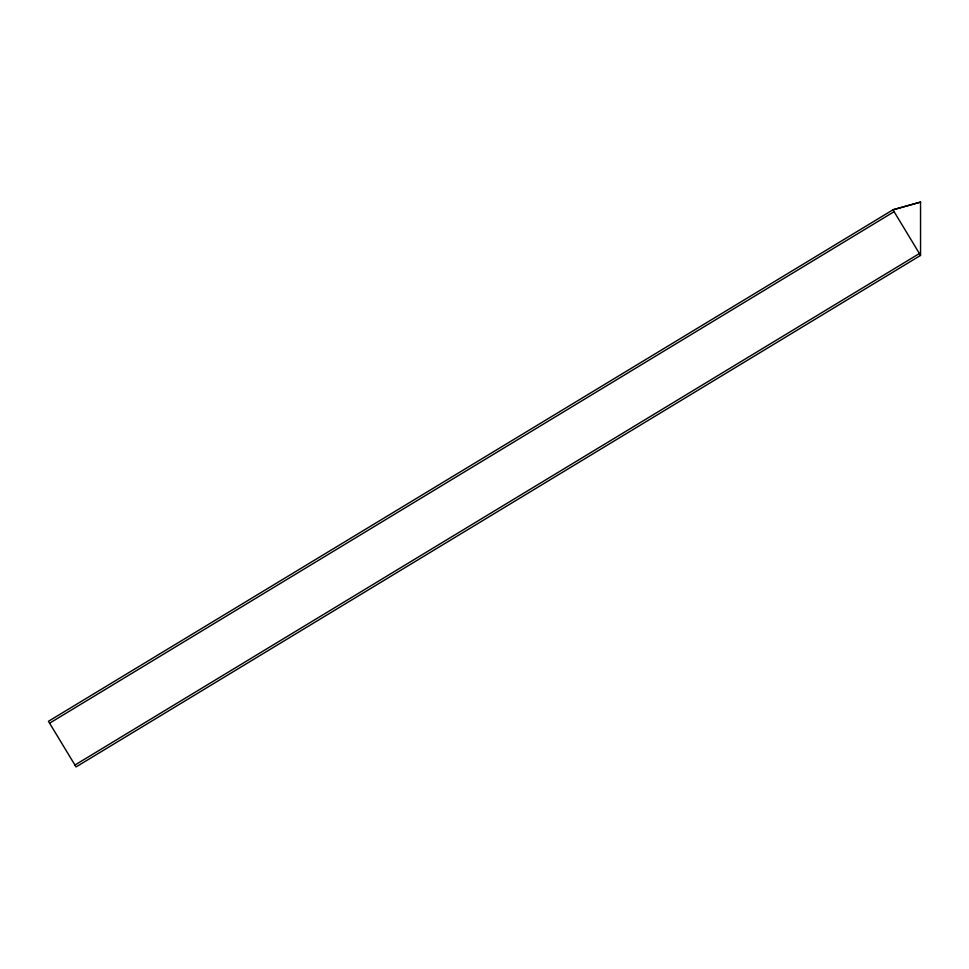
<?xml version="1.0" encoding="UTF-8"?>
<svg xmlns="http://www.w3.org/2000/svg" width="969" height="969" viewBox="0 0 969 969"><rect width="100%" height="100%" fill="white"/><g stroke="black" fill="none" stroke-linecap="round" stroke-linejoin="round"><path stroke-width="1.45" d="M49.589 723.189L894.108 211.678M74.94 765.038L919.411 253.527M920.55 255.416L76.079 766.915L48.45 721.299L892.97 209.801L920.55 202.085L920.55 255.416L892.97 209.801L920.55 202.085"/></g></svg>
